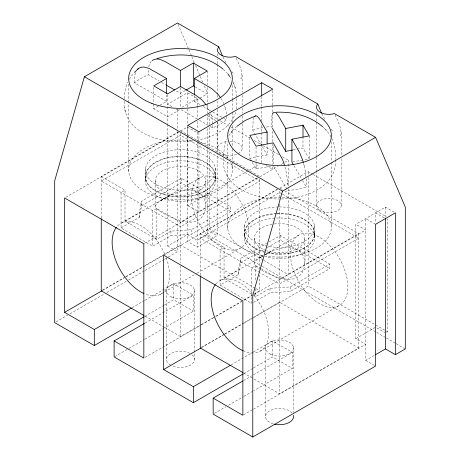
<?xml version="1.0" encoding="UTF-8"?>
<svg xmlns="http://www.w3.org/2000/svg" width="460" height="460" viewBox="0 0 460 460"><rect width="100%" height="100%" fill="white"/><g stroke="black" fill="none" stroke-linecap="round" stroke-linejoin="round"><path stroke-width="0.34" stroke-dasharray="2.3 1.72" d="M124.459 101.413C122.481 135.683 167.17 145.021 193.344 140.863M124.459 98.704C124.309 92.983 125.453 87.296 127.805 82.081M128.725 171.522L128.743 103.253M128.743 102.534L128.748 83.846M155.267 181.027L155.267 206.109C156.854 210.939 162.633 212.635 166.56 215.153C172.534 218.074 178.773 220.564 185.334 221.777C190.986 222.72 197.392 222.03 201.497 217.632C209.651 207.31 203.947 192.901 205.689 181.027A25.214 14.559 0 0 0 167.871 168.423A25.214 14.559 0 0 0 167.871 193.631A25.214 14.559 0 0 0 205.689 181.027M217.482 148.413L217.482 121.693M223.497 158.303C220.829 187.812 256.346 199.479 280.019 198.99M223.497 155.618L224.578 145.469L226.717 139.564M227.769 228.706L227.786 161.149M227.786 158.274L227.786 141.749M261.694 270.233C271.383 275.316 282.198 280.617 293.44 278.904C311.012 273.907 302.806 250.711 304.733 238.211M316.526 205.591L316.526 172.431M145.463 181.027L145.475 177.042M217.488 63.71L217.534 58.805M217.557 55.999L217.58 53.199M316.532 120.894L316.589 114.586M316.595 113.884L316.618 111.078M236.256 58.236C239.056 64.486 242.782 71.168 241.805 78.223L240.264 79.149M335.012 114.816C337.893 121.256 341.837 128.121 340.848 135.401L339.302 136.327M236.262 108.928C236.63 100.93 237.279 92.431 234.18 84.841M121.055 227.918L139.254 217.407L139.254 212.836L141.657 201.152L181.274 178.284L230.793 206.873L230.793 211.45L191.176 234.318L170.947 235.71L152.749 246.215L121.055 227.918L121.055 192.464L125.016 190.175L125.016 221.053L156.71 239.355L170.947 231.133L191.176 229.747L230.793 206.873M139.254 217.407L141.657 205.729L141.657 201.152M253.609 302.346L269.991 292.888L290.22 291.502L329.837 268.628L329.837 264.057L290.22 286.925L269.991 288.316L255.748 296.533L224.06 278.237L224.06 247.359L220.098 249.648L220.098 285.096L238.297 274.591L238.297 270.014L240.695 258.336L266.696 243.328M238.297 274.591L240.695 262.913L240.695 258.336M155.267 206.109C156.158 202.71 160.068 201.48 162.656 199.623C168.308 196.391 174.179 193.459 180.435 191.578C191.182 187.105 206.344 193.073 205.689 206.16M260.63 269.566C258.209 267.927 254.984 266.392 254.311 263.287C255.455 259.543 259.842 258.221 262.815 256.185M235.664 112.286C230.592 129.03 212.641 137.339 196.661 140.288M129.26 79.321L133.987 72.904M228.953 135.591L231.529 131.882M232.369 130.83L236.371 126.828M121.641 223.054L200.876 177.307M220.685 280.232L262.827 255.84M153.738 103.77L153.738 108.773L159.258 105.587M159.867 105.231L166.612 101.338L166.612 94.904M185.386 90.505L180.481 93.334L175.133 90.246M197.317 105.645L197.317 98.48L187.41 92.765L167.601 104.201L172.558 107.059M176.272 109.204L177.508 109.917L178.744 109.204M181.838 107.416L197.317 98.48M194.344 95.623L194.344 101.338L207.218 93.903L195.161 86.946M101.246 218.08L101.246 176.45L178.129 132.06M65.768 197.305L179.222 131.801M180.395 131.123L187.41 127.075L197.317 132.79L198.519 132.095M207.713 115.351L209.202 114.494L219.564 120.474M141.657 205.729L181.274 182.856L230.793 211.45M125.016 221.053L139.254 212.836M257.364 177.807L180.481 222.197L156.71 208.472L152.749 210.761L152.749 246.215M187.847 136.097L187.847 205.608L248.153 170.792M248.768 170.436L259.227 164.398M144.451 243.369L257.537 178.077M259.848 176.835L277.932 166.302M281.02 164.519L284.108 162.736M284.728 162.38L288.437 160.235L288.437 185.972M167.601 124.252L167.601 246.014L187.41 234.577L197.317 240.292L207.218 234.577L261.631 265.989M102.465 290.116L125.016 277.092M125.626 276.742L144.52 265.834M145.13 265.483L180.481 245.071L255.444 288.357M200.29 275.264L200.29 233.634L277.173 189.244M102.436 290.502L124.142 277.966M126.005 276.891L163.84 255.047M164.26 254.805L279.197 188.445M279.818 188.088L308.246 171.672L312.512 174.139M55.925 321.925L67.591 315.192M70.046 313.772L104.431 293.917M106.892 292.502L127.771 280.445M128.38 280.094L144.348 270.877M144.963 270.52L163.996 259.532M164.611 259.175L167.681 257.404M168.297 257.048L177.508 251.729L177.508 129.973M187.41 135.648L187.41 241.437L197.317 247.158L217.126 235.721L217.126 152.806M132.072 307.7L144.451 300.547M145.072 300.19L173.546 283.751L193.355 295.188L193.355 311.202L164.484 327.865M160.08 294.538L163.794 292.393M164.415 292.037L196.604 273.453M197.219 273.096L239.315 248.791A40.618 23.454 60 0 0 228.971 186.633A40.618 23.454 60 0 0 191.998 203.722A40.618 23.454 60 0 0 239.315 248.791M269.175 241.897L280.312 235.462L329.837 264.057M144.676 316.428L163.72 305.44M164.335 305.084L173.546 299.765L193.355 311.202M240.695 262.913L264.839 248.975M267.317 247.543L280.312 240.039L329.837 268.628M145.072 323.064L193.355 295.188M224.06 278.237L238.297 270.014M265.305 254.409L299.92 234.491M261.234 268.824L255.748 265.656L251.787 267.944L251.787 303.399L220.098 285.096M114.735 356.592L128.248 348.789M128.863 348.433L144.216 339.572M144.831 339.216L163.869 328.221M253.42 409.181L365.688 344.367L355.787 338.646L355.787 224.279L385.497 207.126L395.399 212.848M164.634 327.416L180.481 336.565L200.594 324.95M201.204 324.599L215.222 316.503M215.832 316.152L242.644 300.673M243.863 299.966L251.787 295.395M254.225 293.986L259.71 290.818L259.71 275.034M243.558 372.985L279.519 393.743L358.754 348.001L358.754 233.634L279.519 279.381L261.843 269.175M145.067 357.374L200.686 325.266M201.302 324.909L214.9 317.061M216.137 316.348L241.471 301.72M243.944 300.294L251.976 295.653M253.989 294.492L365.688 230L355.787 224.279M201.509 347.294L224.06 334.276M224.67 333.925L279.519 302.254L358.754 348.001M201.336 347.76L224.204 334.564M224.819 334.202L243.357 323.501M243.978 323.144L253.247 317.791M253.862 317.434L308.246 286.039L385.624 330.711M231.115 364.878L252.781 352.372M253.397 352.015L272.59 340.935L292.399 352.372L292.399 368.379L253.702 390.724M260.216 351.152L339.451 305.411M243.719 373.612L252.931 368.293M253.546 367.937L272.59 356.943L292.399 368.379M243.495 380.604L251.539 375.958M253.397 374.888L292.399 352.372M214.389 413.419L226.061 406.68M228.516 405.26L243.259 396.75M243.875 396.399L253.086 391.075M355.787 338.646L375.596 327.209M243.495 414.914L252.799 409.544M386.486 332.356L387.481 331.786L387.481 218.851M375.596 224.279L365.688 218.563L365.688 360.375L374.975 355.016M166.566 197.449L160.068 200.802L170.953 195.241M262.654 256.157L259.112 257.985L262.74 256.134M265.161 254.897C277.472 246.485 304.094 241.448 304.733 263.344M265.61 254.633L269.997 252.425M249.843 137.534L249.843 158.263L267.122 154.939L267.122 144.934M293.325 149.897L302.996 148.034L309.2 158.775L303.669 159.839M252.258 162.443L256.048 169.004L270.555 166.215M292.612 161.966L302.979 159.977M281.301 198.95C304.031 199.077 336.605 187.439 335.547 160.051M166.612 101.338L134.538 82.823A56.028 32.349 0 0 1 148.407 74.819L159.097 80.989M161.471 82.363L165.629 84.761M194.344 101.338L200.876 105.11M203.251 106.484L212.163 111.625M212.756 111.97L223.445 118.139M224.043 118.484L226.418 119.859L226.418 115.937M220.173 120.825L228.706 125.752M231.144 127.161L250.039 138.069M254.305 140.53L262.229 145.107M262.838 145.458L279.904 155.313M282.342 156.716L288.437 160.235M313.122 174.489L386.262 216.717M384.261 217.85L375.596 212.848L375.596 222.853M197.11 118.945L180.481 109.348L167.601 116.777L153.738 108.773M199.485 120.319L209.582 126.149M210.174 126.488L212.549 127.863A56.028 32.349 0 0 0 226.418 119.859M266.001 165.462L272.774 169.372L272.774 165.077M180.481 130.709L259.71 176.45M280.105 188.226L282.457 189.583M284.803 190.94L358.754 233.634M281.957 193.873L279.519 192.464L200.29 238.211L260.015 272.694M282.566 194.223L358.754 238.211L279.519 283.952L260.624 273.044M187.847 205.608L198.933 212.008L198.933 142.496M263.057 259.952L209.202 228.856L209.202 150.23M263.672 260.308L288.437 274.603L288.437 188.83M386.239 331.068L387.481 331.786M207.218 230L217.126 235.721M376.832 327.922L384.876 332.574M262.246 266.346L375.958 331.999M376.573 332.35L385.744 337.646M386.354 337.997L395.525 343.292M396.135 343.643L405.306 348.939M101.246 176.45L125.016 190.175M200.29 233.634L224.06 247.359M256.053 288.707L259.71 290.818M167.601 246.014L177.508 251.729M365.688 360.375L375.596 366.097M145.13 316.152L164.024 327.06M223.324 69.351L227.516 73.496M323.161 127.207L324.967 128.938M331.217 129.254L332.896 131.439M231.754 71.524L233.852 74.261M327.445 131.744C333.879 139.368 336.168 149.563 335.547 159.35M229.661 76.377L231.19 78.574M226.929 175.743L227.671 176.83M206.546 105.581L207.736 107.462A22.459 12.966 60 0 1 209.766 111.406M272.251 114.724A22.08 5.698 79.1 0 0 271.377 121.946L271.377 126.517L272.061 127.702M293.974 165.652L301.484 178.664M302.507 180.441L306.268 186.944A56.028 32.349 0 0 1 287.661 190.526L287.661 189.215M254.029 117.403A22.632 5.842 79.1 0 0 253.103 120.687L252.776 130.099L261.654 145.475M262.338 146.659L267.122 154.939M273.66 166.273L286.983 189.342M249.843 158.263L250.533 159.459M321.753 113.741L325.214 120.261M223.025 57.155L226.487 63.67M178.037 24.248L188.652 49.162M188.916 49.783L191.567 56.011M191.831 56.637L194.488 62.865M195.546 65.354L199.789 75.325M200.324 76.567L202.71 82.173M204.303 85.911L207.218 92.765M235.261 87.699L233.013 81.776L234.071 84.571M284.981 167.06L285.51 169.177A22.459 5.802 79.1 0 1 286.793 175.708A22.08 5.698 79.1 0 1 287.667 185.949M125.298 112.28L124.493 107.191M341.165 132.158L341.222 155.894M242.121 74.98L242.178 92.27M215.481 175.864L215.493 181.027A35.017 20.217 0 0 1 162.972 198.536A35.017 20.217 0 0 1 162.972 163.518A35.017 20.217 0 0 1 215.493 181.027M194.315 289.553L194.488 359.438M331.257 141.76L331.28 161.851M331.28 162.564L331.344 227.142M232.214 85.295L232.231 98.929M232.231 99.647L232.242 111.843M232.242 112.562L232.254 122.607M232.254 125.476L232.26 130.496M232.265 131.215L232.277 145.567M232.283 149.149L232.294 161.351M232.294 162.064L232.306 169.958M385.497 207.126L385.497 217.131M341.222 158.757L341.222 205.591M316.526 122.308L316.526 156.682M316.526 157.395L316.526 171.718M314.525 233.047L314.525 237.619M314.404 225.377L314.404 235.767M309.2 135.901L309.2 158.775M308.246 171.672L308.246 174.535M308.246 177.393L308.246 286.039M306.268 182.373L306.268 186.944M302.996 136.603L302.996 148.034M293.353 346.736L293.353 412.493M290.22 286.925L290.22 291.502M280.312 235.462L280.312 240.039M279.519 191.159L279.519 197.265M279.519 204.131L279.519 393.743M273.32 145.671L273.32 164.255M272.774 90.551L272.774 104.88M272.774 105.599L272.774 112.05M272.774 112.763L272.774 127.811M272.774 131.393L272.774 164.358M272.59 340.935L272.59 356.943M269.991 288.316L269.991 292.888M265.57 348.703L265.57 417.323M261.688 96.335L261.688 106.363M261.688 107.082L261.688 121.411M261.688 124.993L261.688 132.164M261.688 132.877L261.688 143.629M261.688 144.342L261.688 162.972M259.71 179.066L259.71 268.174M256.048 146.849L256.048 169.004M255.748 265.656L255.748 281.606M255.748 288.713L255.748 296.533M254.311 238.211L254.311 263.287M244.639 225.377L244.639 235.767M244.519 234.22L244.519 238.797M242.178 95.134L242.178 105.156M242.178 108.019L242.178 113.034M242.178 115.897L242.178 121.624M242.178 123.774L242.178 148.413M217.482 64.411L217.482 93.052M217.482 95.203L217.482 98.066M217.482 100.93L217.482 106.657M217.482 109.52L217.482 120.98M217.126 152.087L217.126 121.354L207.218 115.638L207.218 125.712M215.361 168.199L215.361 178.583A35.017 20.217 0 0 1 160.396 193.384A35.017 20.217 0 0 1 165.68 158.499A35.017 20.217 0 0 1 215.361 178.583M212.549 127.863L212.549 123.286A22.08 12.748 60 0 0 210.599 113.43M209.202 114.494L209.202 124.499M209.202 127.357L209.202 147.373M207.218 71.035L207.218 84.611M207.218 87.475L207.218 102.793M207.218 103.506L207.218 112.815M207.218 128.501L207.218 146.481M207.218 147.194L207.218 234.577M198.933 132.468L198.933 141.784M197.317 106.358L197.317 118.536M197.317 121.4L197.317 129.277M197.317 132.146L197.317 140.737M197.317 141.456L197.317 247.158M191.176 229.747L191.176 234.318M187.847 126.782L187.847 135.384M187.41 92.765L187.41 135.021M181.274 178.284L181.274 182.856M180.481 87.9L180.481 107.203M180.481 133.32L180.481 263.143M180.481 265.886L180.481 336.565M177.508 109.917L177.508 129.254M173.546 283.751L173.546 299.765M170.947 231.133L170.947 235.71M167.601 94.622L167.601 123.539M166.526 291.525L166.526 360.14M156.71 208.472L156.71 239.355M153.738 87.331L153.738 103.057M148.407 70.242L148.407 74.819M145.596 168.199L145.596 178.583M134.538 82.823L134.625 76.463L135.269 73.272A22.632 13.07 60 0 1 135.821 71.881M148.724 66.798A22.08 12.748 60 0 1 150.357 62.64A22.459 12.966 60 0 1 151.19 61.571M221.041 98.52A22.73 13.121 60 0 1 221.651 99.527A22.436 12.903 60 0 1 223.755 103.678M224.572 105.777A22.258 12.851 60 0 1 225.245 107.841M225.296 107.847A22.149 12.868 59.9 0 1 226.165 111.786A22.069 12.736 60.1 0 1 226.435 115.293M252.776 130.099A56.028 32.349 0 0 1 263.149 127.587M266.553 127.052A56.028 32.349 0 0 1 271.377 126.517M276.471 218.069A35.017 20.217 0 0 1 314.007 241.718A35.017 20.217 0 0 1 264.724 256.53M262.901 256.002A35.017 20.217 0 0 1 245.099 234.502A35.017 20.217 0 0 1 275.12 218.155M277.144 213.463A35.017 20.217 0 0 1 314.117 236.756A35.017 20.217 0 0 1 266.593 252.425M265.339 252.12A35.017 20.217 0 0 1 244.979 230.316A35.017 20.217 0 0 1 276.471 213.492M303.583 163.427A22.73 5.871 79.1 0 1 304.141 165.669M304.129 165.68A22.436 5.733 79.1 0 1 305.078 170.246M305.049 170.246A22.258 5.75 79.1 0 1 305.722 174.685M305.785 174.725A22.149 5.819 79 0 1 306.015 176.841M306.17 178.842A22.069 5.687 79.2 0 1 306.291 182.407M163.587 292.198A40.618 23.454 60 0 1 145.188 294.078M117.622 225.883A40.618 23.454 60 0 1 164.95 254.633M166.221 257.87A40.618 23.454 60 0 1 164.53 291.249M192.021 354.855A14.007 8.085 0 0 1 189.986 365.378A14.007 8.085 0 0 1 171.66 365.717M170.574 365.154A14.007 8.085 0 0 1 170.574 353.717A14.007 8.085 0 0 1 190.382 353.717M254.265 295.544A40.618 23.454 60 0 1 268.623 332.896A40.618 23.454 60 0 1 253.759 353.027M253.115 353.056A40.618 23.454 60 0 1 243.978 351.158M215.82 284.004A40.618 23.454 60 0 1 253.391 294.48M274.275 223.974A25.214 14.559 0 0 1 304.422 240.482A25.214 14.559 0 0 1 266.915 250.815M266.214 250.573A25.214 14.559 0 0 1 254.581 236.072A25.214 14.559 0 0 1 272.998 224.146M273.165 423.827A14.007 8.085 0 0 1 269.617 410.901A14.007 8.085 0 0 1 292.002 412.948M230.736 162.656A51.825 29.923 0 0 1 184.5 199.789A51.825 29.923 0 0 1 128.869 167.233A51.825 29.923 0 0 1 193.809 141.042M199.778 142.192A51.825 29.923 0 0 1 228.039 158.073M229.827 141.283A12.351 7.13 0 0 1 240.862 151.61A12.351 7.13 0 0 1 219.926 152.668A12.351 7.13 0 0 1 227.683 141.392M262.654 255.432A51.825 29.923 0 0 1 244.617 205.022A51.825 29.923 0 0 1 329.877 220.07A51.825 29.923 0 0 1 266.11 256.042M277.144 213.831A35.017 20.217 0 0 1 314.065 237.32A35.017 20.217 0 0 1 265.96 252.643M264.724 252.327A35.017 20.217 0 0 1 245.036 230.494A35.017 20.217 0 0 1 276.471 213.86M279.18 206.925A35.017 20.217 0 0 1 314.065 230.46A35.017 20.217 0 0 1 267.864 246.203M267.226 246.071A35.017 20.217 0 0 1 244.979 223.824A35.017 20.217 0 0 1 278.501 206.931M180.481 135.28L101.246 181.027L180.481 226.774L259.71 181.027L180.481 135.28M160.396 193.01A35.017 20.217 0 0 0 215.361 178.215A35.017 20.217 0 0 0 165.68 158.131A35.017 20.217 0 0 0 160.396 193.01M171.666 297.103A14.007 8.085 0 0 0 194.315 292.083A14.007 8.085 0 0 0 175.461 283.268A14.007 8.085 0 0 0 171.666 297.103M290.461 255.513A40.618 23.454 60 0 0 334.857 307.067A40.618 23.454 60 0 0 332.097 248.118A40.618 23.454 60 0 0 290.461 255.513M270.704 354.286A14.007 8.085 0 0 0 293.353 349.266A14.007 8.085 0 0 0 274.499 340.452A14.007 8.085 0 0 0 270.704 354.286M160.396 186.518A35.017 20.217 0 0 0 215.361 171.718A35.017 20.217 0 0 0 165.68 151.633A35.017 20.217 0 0 0 160.396 186.518M318.958 209.84A12.351 7.13 0 0 0 340.204 208.426A12.351 7.13 0 0 0 327.451 198.513A12.351 7.13 0 0 0 318.958 209.84"/><path stroke-width="0.69" d="M222.45 55.959L218.805 46.845L177.508 23L84.404 76.751L54.694 180.826L54.694 322.638L94.311 345.512L144.06 316.785M375.596 354.66L385.497 348.939L395.399 354.66L405.306 348.939L405.306 207.126L375.596 137.362L282.492 191.113L252.781 295.188L252.781 437L213.164 414.126L213.164 398.118L242.874 380.96M231.184 132.388L231.903 131.353M134.47 72.381L138.293 68.684M236.9 126.35L245.203 120.445L255.467 115.931A22.942 5.923 79.1 0 1 257.295 116.391L259.342 118.686L267.122 132.066L267.122 143.503M166.612 93.478L166.612 78.465L153.738 85.899L167.601 93.903L180.481 86.474L196.282 95.594L200.974 99.067A23.006 13.283 60 0 1 205.913 104.673M152.145 60.68A22.459 12.966 60 0 1 153.226 59.978L154.411 59.472A23.006 13.283 60 0 1 159.982 59.386L164.674 61.335L180.481 70.46L193.355 63.026L207.218 71.035L194.344 78.465L194.344 94.191M185.995 90.148L193.355 85.899L194.563 86.595M261.688 82.719L187.847 125.35L198.933 131.75L272.774 89.119L261.688 82.719L261.688 95.617M243.104 373.968L193.355 402.69L114.12 356.943L114.12 340.935L143.83 358.087L143.83 243.725L64.601 197.978L64.601 312.346L101.815 290.858M64.601 312.346L94.311 329.498L131.451 308.056M114.12 340.935L144.451 323.42M213.164 398.118L242.874 415.271L242.874 300.903L163.639 255.162L163.639 369.524L200.721 348.116M163.639 369.524L193.355 386.682L230.494 365.234M252.781 437L375.596 366.097L375.596 224.279L395.399 212.848L395.399 354.66M157.004 58.65C178.773 51.721 204.832 54.171 222.87 68.977M267.122 132.066L249.843 135.395L256.048 146.13L273.32 142.807L282.486 159.447A23.006 5.94 79.1 0 1 284.406 165.013M272.625 113.821A22.459 5.802 79.1 0 1 273.533 112.631L274.062 112.355A23 5.94 79.1 0 1 276.558 113.373L278.656 116.248L285.723 128.489L302.996 125.166L309.2 135.901L291.922 139.23L291.922 162.104L293.29 164.467M272.406 128.294L285.723 151.363L292.635 150.029M276.31 112.194C292.727 111.682 310.149 115.724 322.696 126.822M321.494 113.143L317.848 104.023L235.393 56.419A12.351 7.13 0 0 1 221.099 55.096A12.351 7.13 0 0 1 218.805 46.845M375.596 137.362L334.437 113.603A12.351 7.13 0 0 1 320.143 112.28A12.351 7.13 0 0 1 317.848 104.023M194.344 78.465L211.617 88.51L217.614 93.909M166.612 78.465L149.224 68.511L144.641 67.12A22.942 13.242 60 0 0 140.553 67.471A22.057 12.736 60 0 0 137.339 69.575M166.227 85.106L174.541 89.907M84.404 76.751L282.492 191.113M143.911 315.451L101.246 290.818L101.246 218.77M242.949 372.634L200.29 348.001L200.29 275.948M325.421 129.369L326.232 130.318M227.913 73.939L229.661 76.377M291.922 139.23L299.65 152.68L302.329 159.258A22.73 5.871 79.1 0 1 303.284 162.34M385.497 218.563L385.497 348.939M302.996 125.166L302.996 136.603M285.723 128.489L285.723 151.363M193.355 63.026L193.355 85.899M193.355 386.682L193.355 402.69M180.481 70.46L180.481 86.9M94.311 329.498L94.311 345.512M217.62 93.897A22.73 13.121 60 0 1 220.397 97.531M254.455 116.702A22.057 5.692 79.1 0 1 255.467 115.931M143.865 293.514A40.618 23.454 60 0 1 116.57 262.464A40.618 23.454 60 0 1 116.374 227.326M243.403 350.917A40.618 23.454 60 0 1 215.746 319.97A40.618 23.454 60 0 1 215.418 284.504M293.353 415.351A14.007 8.085 0 0 1 288.334 422.907A14.007 8.085 0 0 1 274.499 424.166M151.903 103.425A51.825 29.923 0 0 0 232.208 80.276A51.825 29.923 0 0 0 157.326 51.698A51.825 29.923 0 0 0 151.903 103.425M250.947 160.609A51.825 29.923 0 0 0 331.252 137.454A51.825 29.923 0 0 0 256.364 108.882A51.825 29.923 0 0 0 250.947 160.609"/></g></svg>
